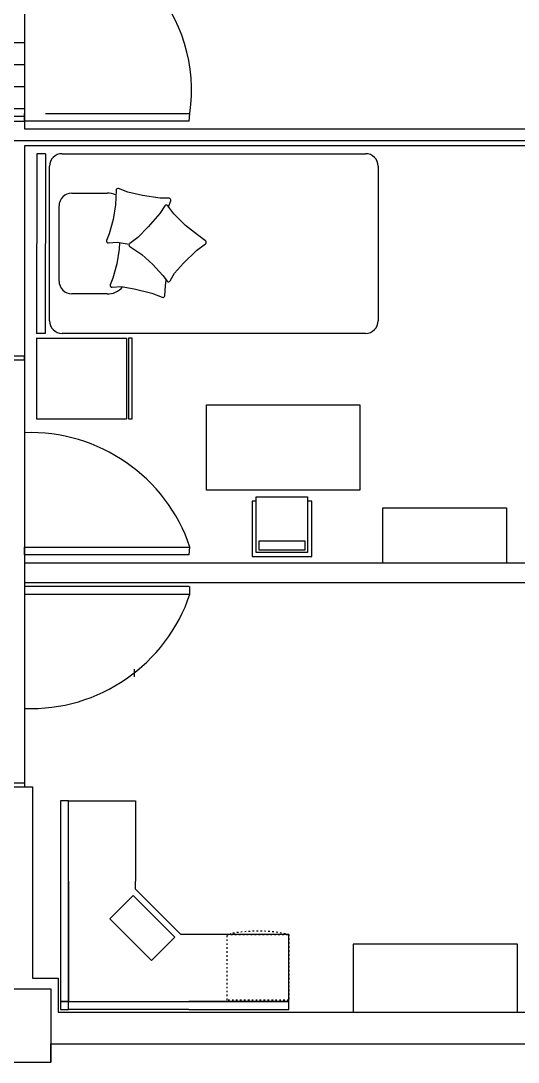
# Model space of a CAD drawing. Header units: millimetres. Extents: x 2377 to 4712, y -254 to 3188.
# Drawn here: x 3412.6 to 3465.6, y 1015.8 to 1127 of the extents above; entities that cross this region are included whole.
import ezdxf

# ---------------------------------------------------------------- set-up
doc = ezdxf.new("R2010")
doc.units = ezdxf.units.MM
doc.linetypes.add('ACAD_ISO03W100', pattern=[30, 12, -18])
doc.layers.add('CD', color=7, linetype='Continuous', true_color=0x5e67af)
doc.layers.add('Mobiliario', color=254, linetype='Continuous')

# ---------------------------------------------------------------- blocks, each defined once
blk = doc.blocks.new('*U7')
for p, q in [((-976.2, 0.3), (-976.2, -499.7)), ((-526.2, 0.3), (-976.2, 0.3)), ((-526.2, 0.3), (-526.2, -499.7)), ((500, -0.3), (-500, 0.3)), ((-500, -48.3), (-500, 0.3)), ((500, -48.8), (-500, -48.3)), ((500, -48.8), (500, -0.3)), ((-430, -71.4), (430, -71.4)), ((-500, -1830), (-500, -141.4)), ((-209.2, -124.8), (209.2, -124.8)), ((500, -141.4), (500, -1830)), ((-280.5, -391.6), (-280.5, -196)), ((280.5, -196), (280.5, -391.6)), ((-526.2, -499.7), (-976.2, -499.7)), ((430, -1900), (-430, -1900))]:
    blk.add_line(p, q)
for points in [[(204.7, -733.7), (237.6, -746.1, 0.517444), (251.8, -736.5), (252.9, -686.9), (267.1, -588.8), (285.5, -507.9), (305.6, -456.2, 0.51806), (296.2, -441.9), (215.9, -439.4), (134.1, -424.9), (54, -402.7), (17.6, -388.7, 0.550421), (3.4, -399.3), (7.1, -448.8), (-4.2, -514)], [(5, -461), (-31.1, -459.9), (-112.9, -445.4), (-193, -423.2), (-229.4, -409.2, 0.550421), (-243.6, -419.7), (-239.9, -469.3), (-252.7, -543.4), (-277, -641.2), (-299.4, -699, 0.502905), (-290.4, -713.2), (-235.5, -717.5), (-203.7, -720.9)]]:
    blk.add_lwpolyline(points, format="xyb")
blk.add_lwpolyline([(-526.3, -530.5), (-526.3, -510.8), (-976.2, -510.8), (-976.2, -530.5)], close=True)
blk.add_lwpolyline([(-108.6, -816.7), (-38.8, -889.4), (-1.9, -939.1, 0.502905), (15, -939.1), (47.8, -895), (100.9, -827.9), (165.1, -763.6), (209.9, -729.8, 0.517444), (209.3, -712.7), (167.9, -685.3), (92.5, -621), (33.8, -562.3), (0.9, -517.7, 0.51806), (-16.2, -518), (-61.2, -584.6), (-117, -646.1), (-178.5, -702.1), (-209.8, -725.4, 0.550421), (-208.4, -743.1), (-164.5, -766.4)], format="xyb", close=True)
for centre, radius, start, end in [((-430, -141.4), 70, 90, 180), ((430, -141.4), 70, 0, 90), ((-209.2, -196), 71.3, 89.99639, 180), ((209.2, -196), 71.3, 0, 90), ((-174.8, -395.7), 105.8, 177.773, 230.96522), ((174.8, -395.7), 105.8, 334.56547, 2.227), ((-430, -1830), 70, 180, 270), ((430, -1830), 70, 270, 0)]:
    blk.add_arc(centre, radius, start, end)
blk = doc.blocks.new('ESCRITORIO')
for p, q in [((3846.3234, 14796.1538), (3846.2634, 14796.1538)), ((3846.2634, 14796.1538), (3846.2634, 14796.0938)), ((3847.2384, 14796.1538), (3846.3234, 14796.1538)), ((3846.3234, 14796.1538), (3846.3234, 14796.0938)), ((3846.3234, 14796.0938), (3846.3234, 14796.1538)), ((3847.8484, 14796.1538), (3847.2384, 14796.1538)), ((3847.8484, 14796.0938), (3847.8484, 14796.1538)), ((3846.2634, 14795.1788), (3846.2634, 14796.0938)), ((3846.2634, 14796.0938), (3846.3234, 14796.0938)), ((3846.2634, 14796.0938), (3846.3234, 14796.0938)), ((3846.3234, 14796.0938), (3847.2384, 14796.0938)), ((3846.3234, 14796.0938), (3846.3234, 14795.1788)), ((3847.2384, 14796.0938), (3846.3234, 14796.0938)), ((3846.3234, 14796.0938), (3846.3234, 14795.1788)), ((3847.2384, 14796.0938), (3847.8484, 14796.0938)), ((3847.2384, 14796.0938), (3847.8484, 14796.0938)), ((3847.8484, 14796.0938), (3847.8484, 14795.5838)), ((3846.9529, 14795.7805), (3846.6347, 14795.4623)), ((3847.1296, 14795.6037), (3846.9529, 14795.7805)), ((3846.8114, 14795.2855), (3847.1296, 14795.6037)), ((3846.8334, 14795.2388), (3847.1784, 14795.5838)), ((3847.1784, 14795.5838), (3847.2384, 14795.5838)), ((3847.8484, 14795.5838), (3847.2384, 14795.5838)), ((3846.6347, 14795.4623), (3846.8114, 14795.2855)), ((3846.2634, 14795.1788), (3846.2634, 14794.4188)), ((3846.3234, 14795.1788), (3846.3234, 14794.4188)), ((3846.3234, 14794.4188), (3846.3234, 14795.1788)), ((3846.8334, 14795.1788), (3846.8334, 14795.2388)), ((3846.8334, 14794.4188), (3846.8334, 14795.1788)), ((3846.2634, 14794.4188), (3846.3234, 14794.4188)), ((3846.3234, 14794.4188), (3846.8334, 14794.4188))]:
    blk.add_line(p, q)
at = {"linetype": 'ACAD_ISO03W100', "ltscale": 0.001}
for p, q in [((3846.3334, 14794.4188), (3846.3334, 14794.8888)), ((3846.3334, 14794.8888), (3846.8334, 14794.8888)), ((3846.8334, 14794.8888), (3846.8334, 14794.4188)), ((3846.8334, 14794.4438), (3846.8334, 14794.8638)), ((3846.8334, 14794.8638), (3846.8385, 14794.8638)), ((3846.8334, 14794.4188), (3846.3334, 14794.4188)), ((3846.8385, 14794.4438), (3846.8334, 14794.4438))]:
    blk.add_line(p, q, dxfattribs=at)
blk.add_arc((3845.7414, 14794.6538), 1.117, 349.1637, 10.8363, dxfattribs=at)
blk = doc.blocks.new('A$C297D1C59')
for p, q in [((0, 1779, -35), (1800, 1779, -35)), ((0, 779, -35), (0, 1779, -35)), ((1800, 1779, -35), (1800, 779, -35)), ((1800, 779, -35), (0, 779, -35)), ((535, 650, -35), (535, 0, -35)), ((539, 650, -35), (535, 650, -35)), ((585, 650, -35), (539, 650, -35)), ((585, 50, -35), (585, 701, -35)), ((585, 701, -35), (1185, 701, -35)), ((1185, 701, -35), (1185, 50, -35)), ((1235, 650, -35), (1185, 650, -35)), ((1235, 0, -35), (1235, 650, -35)), ((616, 181, -35), (616, 81, -35)), ((1156, 181, -35), (616, 181, -35)), ((1156, 81, -35), (1156, 181, -35)), ((1185, 50, -35), (585, 50, -35)), ((616, 81, -35), (1156, 81, -35)), ((535, 0, -35), (1235, 0, -35))]:
    blk.add_line(p, q)

msp = doc.modelspace()

# ---------------------------------------------------------------- linework, layer by layer
at = {"transparency": 33554687}
for p, q in [((3412.96, 1136.88), (3412.96, 1116.81)), ((3412.96, 1124.67), (3409.69, 1124.67)), ((3412.96, 1122.32), (3409.69, 1122.32)), ((3412.96, 1119.97), (3409.69, 1119.97)), ((3412.96, 1117.62), (3409.69, 1117.62)), ((3412.96, 1116.81), (3405.12, 1116.81)), ((3405.12, 1116.31), (3412.96, 1116.31)), ((3412.96, 1116.81), (3412.96, 1116.31)), ((3412.96, 1116.31), (3412.96, 1115.48)), ((3412.96, 1115.48), (3524.66, 1115.48)), ((3473.78, 1113.69), (3412.96, 1113.69)), ((3412.96, 1113.69), (3412.96, 1089.7)), ((3412.96, 1091.22), (3405.12, 1091.22)), ((3405.12, 1090.83), (3412.96, 1090.83)), ((3412.96, 1090.83), (3412.96, 1091.22)), ((3412.96, 1090.83), (3412.96, 1045.24)), ((3412.96, 1069.17), (3487.5, 1069.17)), ((3412.96, 1067.62), (3412.96, 1066.64)), ((3412.96, 1067.05), (3487.61, 1067.05)), ((3412.96, 1049.42), (3412.96, 1049.42)), ((3404.03, 1045.68), (3412.96, 1045.68)), ((3404.03, 1045.24), (3413.83, 1045.24)), ((3404.03, 1045.24), (3413.83, 1045.24)), ((3413.83, 1045.24), (3413.83, 1024.82)), ((3413.83, 1024.82), (3416.56, 1024.82)), ((3416.56, 1024.82), (3416.56, 1021.19)), ((3405.99, 1023.68), (3415.79, 1023.68)), ((3415.79, 1023.68), (3415.79, 1015.84)), ((3416.56, 1021.19), (3507.25, 1021.19)), ((3415.79, 1015.84), (3415.79, 1017.8)), ((3415.79, 1017.8), (3540.57, 1017.8)), ((3405.99, 1015.84), (3415.79, 1015.84))]:
    msp.add_line(p, q, dxfattribs=at)
at = {"layer": 'CD', "transparency": 33554687}
msp.add_line((3491.06, 1114.21), (3404.97, 1114.21), dxfattribs=at)
at = {"layer": 'Mobiliario', "transparency": 33554687}
for p, q in [((3412.96, 1116.31), (3412.96, 1117.13)), ((3430.55, 1116.31), (3412.96, 1116.31)), ((3415.22, 1117.13), (3430.62, 1117.13)), ((3430.55, 1116.31), (3430.62, 1117.13)), ((3451.19, 1069.17), (3451.19, 1075.02)), ((3451.19, 1075.02), (3464.41, 1075.02)), ((3464.41, 1075.02), (3464.41, 1069.17)), ((3412.96, 1070), (3412.96, 1070.83)), ((3412.96, 1070.83), (3430.62, 1070.83)), ((3430.55, 1070), (3430.62, 1070.83)), ((3430.55, 1070), (3412.96, 1070)), ((3430.55, 1066.64), (3412.96, 1066.64)), ((3412.96, 1066.64), (3412.96, 1065.82)), ((3430.62, 1065.82), (3430.62, 1066.64)), ((3412.96, 1065.82), (3430.62, 1065.82)), ((3424.65, 1057.8), (3424.65, 1056.98)), ((3465.56, 1028.45), (3448.05, 1028.45)), ((3448.05, 1028.45), (3448.05, 1021.19)), ((3465.56, 1021.19), (3465.56, 1028.45))]:
    msp.add_line(p, q, dxfattribs=at)
for centre, radius, start, end in [((3413.47, 1119.57), 17.32, 351.8946, 91.7099), ((3413.6, 1065.1), 17.96, 18.6033, 92.0621), ((3413.6, 1071.55), 17.96, 267.9379, 341.3967)]:
    msp.add_arc(centre, radius, start, end, dxfattribs=at)

# ---------------------------------------------------------------- block references
for name, p, xscale, yscale, zscale, rotation in [('*U7', (3414.26, 1103.25), 0.0191823192673829, 0.0191823192673829, 0.0191823192673829, 89.99999999999999), ('ESCRITORIO', (211068.1, -52957.51), 14.03413889065688, 14.03413889065688, 14.03413889065688, 90)]:
    msp.add_blockref(name, p, dxfattribs=dict(at, xscale=xscale, yscale=yscale, zscale=zscale, rotation=rotation))
at = {"layer": 'Mobiliario', "transparency": 33554687, "xscale": 0.009107749225297609, "yscale": 0.009107749225297609, "zscale": 0.009107749225297609}
msp.add_blockref('A$C297D1C59', (3432.37, 1069.82, 0.32), dxfattribs=at)

doc.saveas('drawing.dxf')
